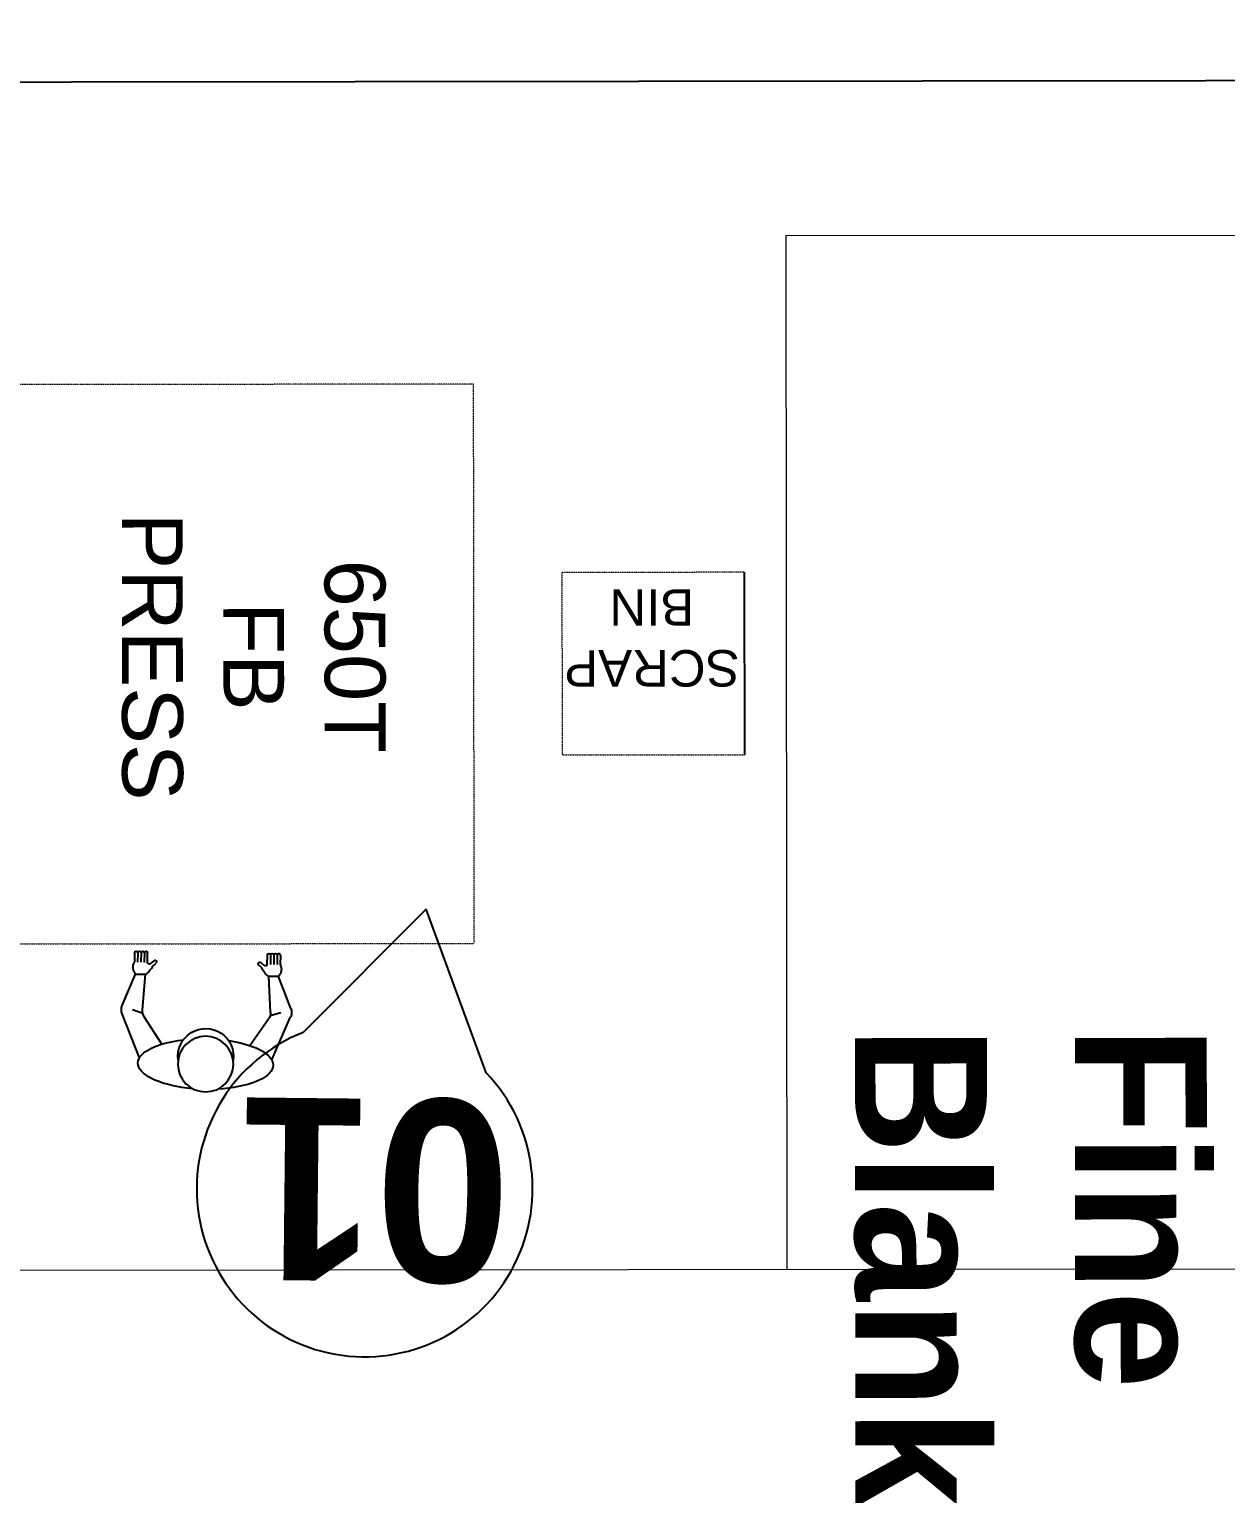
# Model space of a CAD drawing. Header units: feet. Extents: x -99009 to 3252343, y -11094690 to 9035152.
# Drawn here: x 2474005 to 2483849, y -1903014 to -1890971 of the extents above; entities that cross this region are included whole.
import ezdxf

# ---------------------------------------------------------------- set-up
doc = ezdxf.new("R2010")
doc.units = ezdxf.units.FT
doc.linetypes.add('HIDDEN2', pattern=[0.1875, 0.125, -0.0625])
for name, color, linetype in [('1', 1, 'Continuous'), ('HATC', 7, 'Continuous'), ('TEXT-INSIDE_BUILDING', 7, 'Continuous')]:
    doc.layers.add(name, color=color, linetype=linetype)
doc.styles.get("Standard").update_dxf_attribs({"font": 'GOTHICB.TTF'})

# ---------------------------------------------------------------- blocks, each defined once
blk = doc.blocks.new('MAN')
at = {"color": 7, "linetype": 'Continuous'}
for p, q in [((-27.22, 20.05), (-30.53, 12.08)), ((-2.98, 20.05), (0.32, 12.08)), ((-23.17, 17.49), (-26.47, 12.55)), ((-7.04, 17.49), (-3.73, 12.55)), ((-26.74, 11.95), (-28.68, 11.31)), ((-26.81, 11.3), (-26.37, 4.78)), ((-3.39, 11.3), (-3.83, 4.78)), ((-3.46, 11.95), (-1.52, 11.31)), ((-30.53, 10.56), (-28.19, 4.78)), ((0.33, 10.56), (-2.02, 4.78)), ((-28.19, 4.78), (-26.37, 4.78)), ((-24.9, 2.26), (-25.49, 2.81)), ((-25.08, 3.25), (-24.49, 2.69)), ((-5.12, 3.25), (-5.71, 2.69)), ((-5.3, 2.26), (-4.71, 2.81)), ((-2.02, 4.78), (-3.83, 4.78)), ((-28.46, 0.86), (-28.46, 2.59)), ((-27.86, 0.86), (-27.86, 2.59)), ((-27.26, 0.86), (-27.26, 2.59)), ((-26.66, 0.86), (-26.66, 2.59)), ((-26.06, 2.59), (-26.06, 0.86)), ((-4.14, 2.59), (-4.14, 0.86)), ((-3.54, 0.86), (-3.54, 2.59)), ((-2.94, 0.86), (-2.94, 2.59)), ((-2.34, 0.86), (-2.34, 2.59)), ((-1.74, 0.86), (-1.74, 2.59))]:
    blk.add_line(p, q, dxfattribs=at)
blk.add_circle((-15.1, 21.01), 5.09, dxfattribs=at)
for centre, radius, start, end in [((-15.1, 19.59), 5.09, 171.9978, 8.0022), ((-28.68, 11.31), 2, 157.4876, 202.0832), ((-24.81, 11.44), 2, 146.2249, 183.8405), ((-5.39, 11.44), 2, 356.1595, 33.7751), ((-1.52, 11.31), 2, 337.9168, 22.5124), ((-26.65, 3.47), 2.02, 139.5567, 205.9358), ((-28.73, 1.49), 4.05, 25.7976, 54.39), ((-25.71, 2.52), 0.363, 53.3143, 169.0313), ((-24.69, 2.48), 0.3, 226.7935, 46.7935), ((-5.51, 2.48), 0.3, 133.2065, 313.2065), ((-1.47, 1.49), 4.05, 125.61, 154.2024), ((-4.49, 2.52), 0.363, 10.9687, 126.6857), ((-3.55, 3.47), 2.02, 334.0642, 40.4433), ((-28.16, 0.86), 0.3, 180, 0), ((-27.56, 0.86), 0.3, 180, 0), ((-26.96, 0.86), 0.3, 180, 0), ((-26.36, 0.86), 0.3, 180, 0), ((-3.84, 0.86), 0.3, 180, 0), ((-3.24, 0.86), 0.3, 180, 0), ((-2.64, 0.86), 0.3, 180, 0), ((-2.04, 0.86), 0.3, 180, 0)]:
    blk.add_arc(centre, radius, start, end, dxfattribs=at)
for major_axis, start_param, end_param in [((12.38, 0), 1.75705, 4.370029), ((-12.38, 0), 1.913156, 4.526135)]:
    blk.add_ellipse((-15.1, 21.01), major_axis=major_axis, ratio=0.373585, start_param=start_param, end_param=end_param, dxfattribs=at)
blk = doc.blocks.new('A$Cb2c5b9ed')
at = {"color": 7}
for p, q in [((1169, 3727), (511, 2454)), ((2046, 2593), (1169, 3727))]:
    blk.add_line(p, q, dxfattribs=at)
blk.add_arc((1382, 1382), 1382, 129.0805, 61.26, dxfattribs=at)

msp = doc.modelspace()

# ---------------------------------------------------------------- linework, layer by layer
at = {"color": 7, "linetype": 'Continuous', "lineweight": 15}
for p, q in [((2480229.4279, -1892667.80881), (2509347.08414, -1892634.74958)), ((2480229.4279, -1892667.80881), (2480239.07793, -1901167.28308)), ((2459860.01607, -1901191.4208), (2509356.7353, -1901135.22385))]:
    msp.add_line(p, q, dxfattribs=at)
at = {"color": 7, "linetype": 'HIDDEN2', "lineweight": 15}
for p, q in [((2477660.4856, -1893889.18274), (2473385.48835, -1893894.03643)), ((2477665.70828, -1898489.17978), (2477660.4856, -1893889.18274)), ((2479887.24398, -1895436.65555), (2478387.24495, -1895438.3586)), ((2478387.24495, -1895438.3586), (2478388.948, -1896938.35763)), ((2478388.948, -1896938.35763), (2479888.94703, -1896936.65458)), ((2473390.71104, -1898494.03347), (2477665.70828, -1898489.17978))]:
    msp.add_line(p, q, dxfattribs=at)
at = {"color": 3}
msp.add_line((2479887.24398, -1895436.65555), (2479888.94703, -1896936.65458), dxfattribs=at)
at = {"color": 141, "lineweight": -3}
msp.add_lwpolyline([(2509352.30628, -1891366.27444), (2460347.51138, -1891421.91287), (2459848.96736, -1892704.58666), (2459874.92155, -1912640.76086), (2460556.69512, -1913042.0609), (2509054.95243, -1913096.56854), (2509369.7754, -1912620.59026), (2509346.42404, -1892053.35133)], close=True, dxfattribs=at)
at = {"layer": '1'}
msp.add_arc((2520410.24778, -1978395.99612), 100000, 84.1346387202, 194.3871675539, dxfattribs=at)

# ---------------------------------------------------------------- block references
at = {"color": 187, "rotation": 342.4000381669126}
msp.add_blockref('A$Cb2c5b9ed', (2475029.10766, -1901406.13325), dxfattribs=at)
at = {"layer": 'HATC', "color": 7, "lineweight": 15, "xscale": -44.94429714704224, "yscale": 44.94429714704222, "zscale": 44.94429714704221, "rotation": 179.0195843010301}
msp.add_blockref('MAN', (2476150.33701, -1898548.54569), dxfattribs=at)

# ---------------------------------------------------------------- texts
at = {"insert": (2483692.99776, -1899167.81673), "char_height": 1085.439864, "attachment_point": 1, "rotation": 270.065051714}
msp.add_mtext_dynamic_manual_height_columns('Fine Blanking', width=5197.4139339, gutter_width=13567.9983, heights=[0], dxfattribs=at)
at = {"color": 3, "insert": (2477954.97886, -1901278.43778), "char_height": 1500, "width": 4449.2258076, "attachment_point": 1, "rotation": 179.388224178}
msp.add_mtext('{01}', dxfattribs=at)
at = {"layer": 'TEXT-INSIDE_BUILDING', "lineweight": 15, "attachment_point": 2}
for s, insert, char_height, width, rotation in [('{\\fArial|b0|i0|c0|p34;{\\C7;650T\\PFB\\PPRESS}}', (2476935.31241, -1896127.50045), 500, 4130.8694708, 270.065051714), ('{\\fArial|b0||i0||c0|p34;\\C7;\\H300.;\\W1.;SCRAP\\P}{\\fArial|b0||i0||c0|p34;\\C7;\\H300.;\\W1.;BIN}', (2479127.76428, -1896376.67815), 300, 1611.1404401, 180.065051714)]:
    msp.add_mtext(s, dxfattribs=dict(at, insert=insert, char_height=char_height, width=width, rotation=rotation))

doc.saveas('drawing.dxf')
